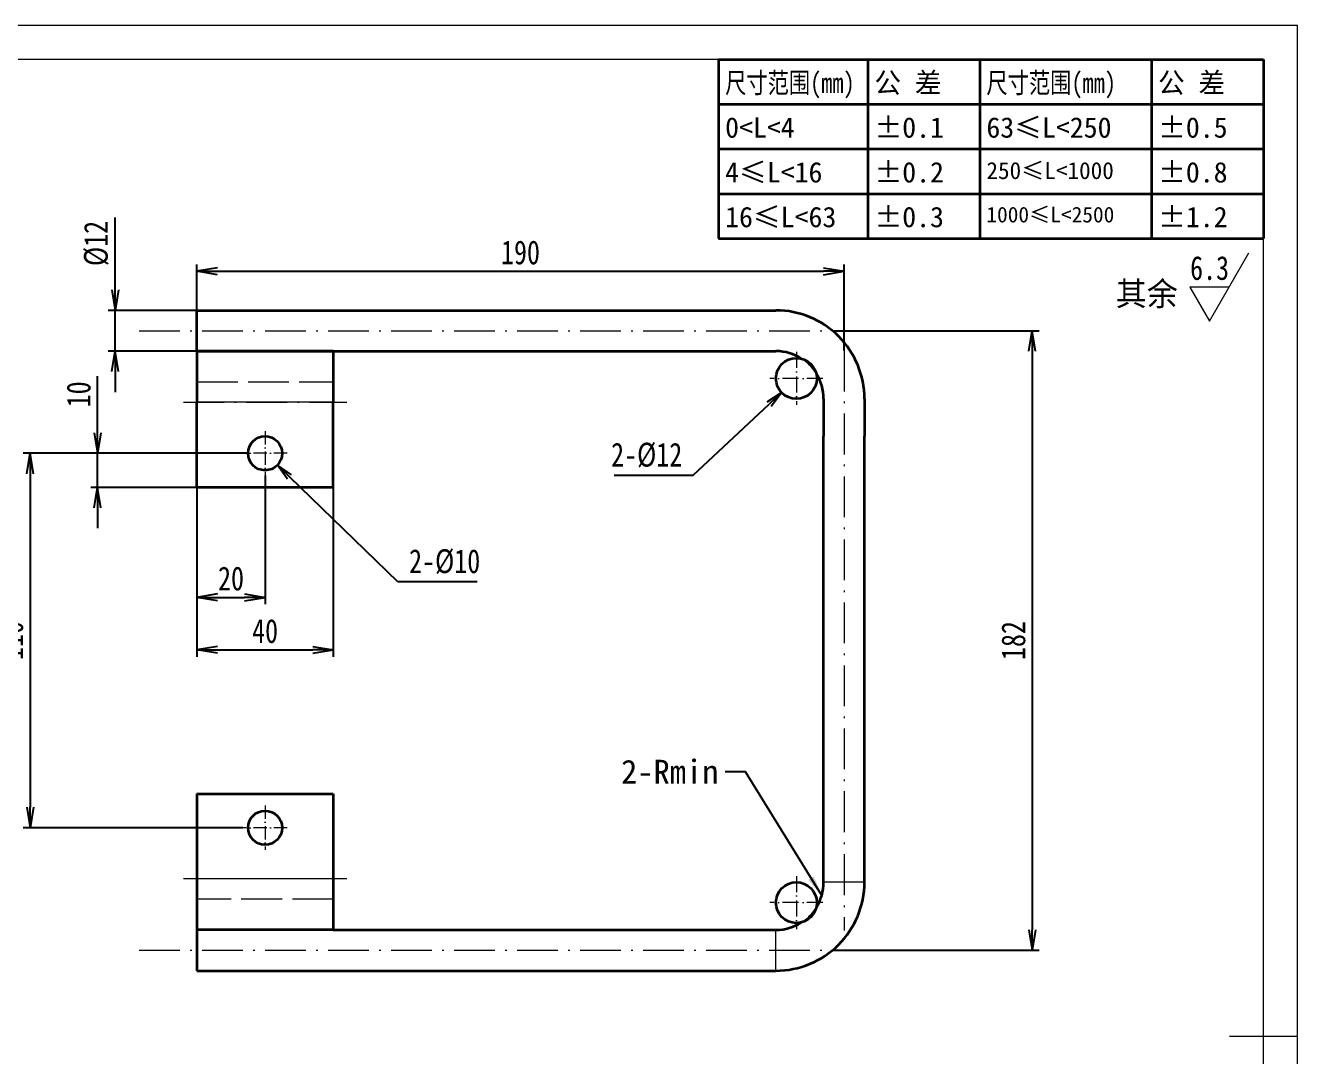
# Model space of a CAD drawing. Header units: millimetres. Extents: x -15766 to 80009, y -9701 to 15159.
# Drawn here: x -13357.4 to -12983.9, y 11425.2 to 11728.1 of the extents above; entities that cross this region are included whole.
import ezdxf
from ezdxf.enums import TextEntityAlignment as Align

# ---------------------------------------------------------------- set-up
doc = ezdxf.new("R2010")
doc.units = ezdxf.units.MM
for name, pattern in [('CENTER-HOKUTO_1', [16, 13, -1, 1, -1]), ('DASHDOT', [18.5, 12, -3, 0.5, -3]), ('DASHED', [15, 12, -3]), ('HIDDEN-HOKUTO_1', [2, 1, -1])]:
    doc.linetypes.add(name, pattern=pattern)
doc.layers.get('DEFPOINTS').update_dxf_attribs({"lineweight": 18})
for name, color, linetype, lineweight in [('AM_7', 2, 'CENTER-HOKUTO_1', 18), ('AM_HID', 1, 'HIDDEN-HOKUTO_1', 18), ('AM_VIS', 7, 'Continuous', 18), ('CDRAFT0', 7, 'Continuous', 18), ('DIM', 253, 'Continuous', 20), ('title_frame', 7, 'Continuous', 18), ('word_dim', 9, 'Continuous', 18), ('尺寸线层', 3, 'Continuous', 18), ('粗实线层', 7, 'Continuous', 35), ('粗实线层_1', 7, 'Continuous', 15)]:
    doc.layers.add(name, color=color, linetype=linetype, lineweight=lineweight)
doc.styles.add('DIM', font='', dxfattribs={"width": 0.8})
doc.styles.get('DIM').set_extended_font_data('NSimSun')
doc.dimstyles.new('1-2', dxfattribs={"dimscale": 2, "dimtxt": 3.5, "dimasz": 3, "dimexe": 1, "dimexo": 0, "dimgap": 1, "dimtad": 1, "dimdsep": 46, "dimtxsty": 'DIM', "dimblk": 'OPEN', "dimcen": 0, "dimdle": 6, "dimclrd": 256, "dimclre": 256, "dimclrt": 3, "dimazin": 2, "dimtfac": 0.707107, "dimtmove": 0, "dimatfit": 3, "dimfxl": 0, "dimfrac": 2, "dimtolj": 1, "dimarcsym": 0})
doc.dimstyles.new('1-2$3', dxfattribs={"dimscale": 2, "dimtxt": 3.5, "dimasz": 2.5, "dimexe": 1, "dimexo": 0.625, "dimgap": 1.2, "dimtad": 1, "dimtih": 1, "dimtoh": 1, "dimdsep": 46, "dimtxsty": 'DIM', "dimblk": 'OPEN', "dimcen": 0, "dimdle": 5, "dimclrd": 256, "dimclre": 256, "dimclrt": 3, "dimazin": 2, "dimtfac": 0.5, "dimtofl": 0, "dimtmove": 0, "dimatfit": 3, "dimfxl": 0, "dimtolj": 1, "dimarcsym": 0})

# ---------------------------------------------------------------- blocks, each defined once
blk = doc.blocks.new('*X37')
at = {"layer": 'CDRAFT0'}
for p, q in [((420, 297), (0, 297)), ((420, 0), (420, 297))]:
    blk.add_line(p, q, dxfattribs=at)
at = {"layer": '粗实线层_1'}
for p, q in [((415, 292), (25, 292)), ((415, 5), (415, 292)), ((420, 148.5), (410, 148.5))]:
    blk.add_line(p, q, dxfattribs=at)
blk = doc.blocks.new('自由公差_1')
at = {"layer": '粗实线层'}
for p, q in [((-80, 0), (0, 0)), ((-80, 0), (-80, -26.3)), ((-58.08, 0), (-58.08, -26.3)), ((-41.64, 0), (-41.64, -26.3)), ((-16.44, 0), (-16.44, -26.3)), ((0, 0), (0, -26.3)), ((-80, -6.58), (0, -6.58)), ((-80, -13.15), (0, -13.15)), ((-80, -19.73), (0, -19.73)), ((-80, -26.3), (0, -26.3))]:
    blk.add_line(p, q, dxfattribs=at)
at = {"layer": '尺寸线层', "linetype": 'Continuous', "attachment_point": 1, "line_spacing_factor": 0.9}
for s, insert, char_height, width in [('{\\W0.8;尺寸范围(mm)}', (-79.04, -1.92), 3, 22.6032), ('公 差', (-57.12, -1.92), 3, 22.6032), ('{\\W0.8;尺寸范围(mm)}', (-40.68, -1.92), 3, 22.6032), ('公 差', (-15.48, -1.92), 3, 22.6032), ('0<L<4', (-79.04, -8.49), 3, 22.6032), ('%%P0.1', (-57.12, -8.49), 3, 12.7119), ('63≤L<250', (-40.68, -8.49), 3, 22.6032), ('%%P0.5', (-15.48, -8.49), 3, 12.5771), ('4≤L<16', (-79.04, -15.07), 3, 22.6032), ('%%P0.2', (-57.12, -15.07), 3, 12.4769), ('250≤L<1000', (-40.68, -15.07), 2.5, 22.6032), ('%%P0.8', (-15.48, -15.07), 3, 13.0759), ('16≤L<63', (-79.04, -21.64), 3, 22.6032), ('%%P0.3', (-57.12, -21.64), 3, 12.7119), ('1000≤L<2500', (-40.68, -21.64), 2.3, 22.6032), ('%%P1.2', (-15.48, -21.64), 3, 12.8764)]:
    blk.add_mtext(s, dxfattribs=dict(at, insert=insert, char_height=char_height, width=width))
blk = doc.blocks.new('_OPEN')
at = {"color": 0, "linetype": 'ByBlock', "lineweight": -2}
for p, q in [((-1, 0.166667), (0, 0)), ((-1, -0.166667), (0, 0)), ((0, 0), (-1, 0))]:
    blk.add_line(p, q, dxfattribs=at)
blk = doc.blocks.new('*D572')
at = {"layer": 'DEFPOINTS', "color": 0, "transparency": 16777216}
for p in [(-13117.06, 11655.87), (-13307.06, 11644.39), (-13117.06, 11632.59)]:
    blk.add_point(p, dxfattribs=at)
at = {"layer": 'word_dim', "linetype": 'Continuous', "lineweight": -2, "transparency": 16777216}
for p, q in [((-13307.06, 11644.39), (-13307.06, 11657.87)), ((-13117.06, 11632.59), (-13117.06, 11657.87)), ((-13301.06, 11655.87), (-13123.06, 11655.87))]:
    blk.add_line(p, q, dxfattribs=at)
at = {"layer": 'word_dim', "lineweight": -2, "transparency": 16777216, "xscale": 6, "yscale": 6, "zscale": 6, "rotation": 180}
blk.add_blockref('_OPEN', (-13307.06, 11655.87), dxfattribs=at)
at = {"layer": 'word_dim', "lineweight": -2, "transparency": 16777216, "xscale": 6, "yscale": 6, "zscale": 6}
blk.add_blockref('_OPEN', (-13117.06, 11655.87), dxfattribs=at)
at = {"layer": 'word_dim', "color": 3, "transparency": 16777216, "insert": (-13212.06, 11661.37), "char_height": 7, "attachment_point": 5, "style": 'DIM'}
blk.add_mtext('\\A1;190', dxfattribs=at)
blk = doc.blocks.new('*D573')
at = {"layer": 'DEFPOINTS', "color": 0, "transparency": 16777216}
for p in [(-13120.06, 11638.39), (-13120.44, 11456.39), (-13061.8, 11456.39)]:
    blk.add_point(p, dxfattribs=at)
at = {"layer": 'word_dim', "linetype": 'Continuous', "lineweight": -2, "transparency": 16777216}
for p, q in [((-13120.06, 11638.39), (-13059.8, 11638.39)), ((-13061.8, 11632.39), (-13061.8, 11462.39)), ((-13120.44, 11456.39), (-13059.8, 11456.39))]:
    blk.add_line(p, q, dxfattribs=at)
at = {"layer": 'word_dim', "lineweight": -2, "transparency": 16777216, "xscale": 6, "yscale": 6, "zscale": 6}
for p, rotation in [((-13061.8, 11638.39), 90), ((-13061.8, 11456.39), 270)]:
    blk.add_blockref('_OPEN', p, dxfattribs=dict(at, rotation=rotation))
at = {"layer": 'word_dim', "color": 3, "transparency": 16777216, "insert": (-13067.3, 11547.39), "char_height": 7, "attachment_point": 5, "rotation": 90, "style": 'DIM'}
blk.add_mtext('\\A1;182', dxfattribs=at)
blk = doc.blocks.new('*D574')
at = {"layer": 'DEFPOINTS', "color": 0, "transparency": 16777216}
for p in [(-13307.06, 11592.39), (-13267.06, 11592.39), (-13267.06, 11544.64)]:
    blk.add_point(p, dxfattribs=at)
at = {"layer": 'word_dim', "linetype": 'Continuous', "lineweight": -2, "transparency": 16777216}
for p, q in [((-13307.06, 11592.39), (-13307.06, 11542.64)), ((-13267.06, 11592.39), (-13267.06, 11542.64)), ((-13301.06, 11544.64), (-13273.06, 11544.64))]:
    blk.add_line(p, q, dxfattribs=at)
at = {"layer": 'word_dim', "lineweight": -2, "transparency": 16777216, "xscale": 6, "yscale": 6, "zscale": 6, "rotation": 180}
blk.add_blockref('_OPEN', (-13307.06, 11544.64), dxfattribs=at)
at = {"layer": 'word_dim', "lineweight": -2, "transparency": 16777216, "xscale": 6, "yscale": 6, "zscale": 6}
blk.add_blockref('_OPEN', (-13267.06, 11544.64), dxfattribs=at)
at = {"layer": 'word_dim', "color": 3, "transparency": 16777216, "insert": (-13287.06, 11550.14), "char_height": 7, "attachment_point": 5, "style": 'DIM'}
blk.add_mtext('\\A1;40', dxfattribs=at)
blk = doc.blocks.new('*D575')
at = {"layer": 'DEFPOINTS', "color": 0, "transparency": 16777216}
for p in [(-13287.06, 11595.89), (-13307.06, 11592.39), (-13287.06, 11560.08)]:
    blk.add_point(p, dxfattribs=at)
at = {"layer": 'word_dim', "linetype": 'Continuous', "lineweight": -2, "transparency": 16777216}
for p, q in [((-13287.06, 11595.89), (-13287.06, 11558.08)), ((-13307.06, 11592.39), (-13307.06, 11558.08)), ((-13301.06, 11560.08), (-13293.06, 11560.08))]:
    blk.add_line(p, q, dxfattribs=at)
at = {"layer": 'word_dim', "lineweight": -2, "transparency": 16777216, "xscale": 6, "yscale": 6, "zscale": 6, "rotation": 180}
blk.add_blockref('_OPEN', (-13307.06, 11560.08), dxfattribs=at)
at = {"layer": 'word_dim', "lineweight": -2, "transparency": 16777216, "xscale": 6, "yscale": 6, "zscale": 6}
blk.add_blockref('_OPEN', (-13287.06, 11560.08), dxfattribs=at)
at = {"layer": 'word_dim', "color": 3, "transparency": 16777216, "insert": (-13297.06, 11565.58), "char_height": 7, "attachment_point": 5, "style": 'DIM'}
blk.add_mtext('\\A1;20', dxfattribs=at)
blk = doc.blocks.new('*D576')
at = {"layer": 'DEFPOINTS', "color": 0, "transparency": 16777216}
for p in [(-13336.27, 11602.39), (-13292.06, 11602.39), (-13307.06, 11592.39)]:
    blk.add_point(p, dxfattribs=at)
at = {"layer": 'word_dim', "linetype": 'Continuous', "lineweight": -2, "transparency": 16777216}
for p, q in [((-13336.27, 11608.39), (-13336.27, 11625.05)), ((-13292.06, 11602.39), (-13338.27, 11602.39)), ((-13336.27, 11592.39), (-13336.27, 11602.39)), ((-13307.06, 11592.39), (-13338.27, 11592.39)), ((-13336.27, 11586.39), (-13336.27, 11580.39))]:
    blk.add_line(p, q, dxfattribs=at)
at = {"layer": 'word_dim', "lineweight": -2, "transparency": 16777216, "xscale": 6, "yscale": 6, "zscale": 6}
for p, rotation in [((-13336.27, 11602.39), 270), ((-13336.27, 11592.39), 90)]:
    blk.add_blockref('_OPEN', p, dxfattribs=dict(at, rotation=rotation))
at = {"layer": 'word_dim', "color": 3, "transparency": 16777216, "insert": (-13341.77, 11619.72), "char_height": 7, "attachment_point": 5, "rotation": 90, "style": 'DIM'}
blk.add_mtext('\\A1;10', dxfattribs=at)
blk = doc.blocks.new('*D577')
at = {"layer": 'DEFPOINTS', "color": 0, "transparency": 16777216}
for p in [(-13293.56, 11602.39), (-13356.05, 11492.39), (-13293.56, 11492.39)]:
    blk.add_point(p, dxfattribs=at)
at = {"layer": 'word_dim', "linetype": 'Continuous', "lineweight": -2, "transparency": 16777216}
for p, q in [((-13293.56, 11602.39), (-13358.05, 11602.39)), ((-13356.05, 11596.39), (-13356.05, 11498.39)), ((-13293.56, 11492.39), (-13358.05, 11492.39))]:
    blk.add_line(p, q, dxfattribs=at)
at = {"layer": 'word_dim', "lineweight": -2, "transparency": 16777216, "xscale": 6, "yscale": 6, "zscale": 6}
for p, rotation in [((-13356.05, 11602.39), 90), ((-13356.05, 11492.39), 270)]:
    blk.add_blockref('_OPEN', p, dxfattribs=dict(at, rotation=rotation))
at = {"layer": 'word_dim', "color": 3, "transparency": 16777216, "insert": (-13361.55, 11547.39), "char_height": 7, "attachment_point": 5, "rotation": 90, "style": 'DIM'}
blk.add_mtext('\\A1;110', dxfattribs=at)
blk = doc.blocks.new('*D579')
at = {"layer": 'DEFPOINTS', "color": 0, "transparency": 16777216}
for p in [(-13290.65, 11605.87), (-13283.46, 11598.92)]:
    blk.add_point(p, dxfattribs=at)
at = {"layer": 'word_dim', "linetype": 'Continuous', "lineweight": -2, "transparency": 16777216}
for p, q in [((-13248.04, 11564.66), (-13279.87, 11595.44)), ((-13224.78, 11564.66), (-13248.04, 11564.66))]:
    blk.add_line(p, q, dxfattribs=at)
at = {"layer": 'word_dim', "lineweight": -2, "transparency": 16777216, "xscale": 5, "yscale": 5, "zscale": 5, "rotation": 135.960974275096}
blk.add_blockref('_OPEN', (-13283.46, 11598.92), dxfattribs=at)
at = {"layer": 'word_dim', "color": 3, "transparency": 16777216, "insert": (-13234.33, 11570.56), "char_height": 7, "attachment_point": 5, "style": 'DIM'}
blk.add_mtext('\\A1;2-%%c10', dxfattribs=at)
blk = doc.blocks.new('*D581')
at = {"layer": 'DEFPOINTS', "color": 0, "transparency": 16777216}
for p in [(-13126.68, 11628.5), (-13135.43, 11620.29)]:
    blk.add_point(p, dxfattribs=at)
at = {"layer": 'word_dim', "linetype": 'Continuous', "lineweight": -2, "transparency": 16777216}
for p, q in [((-13161.35, 11595.95), (-13139.07, 11616.86)), ((-13184.51, 11595.95), (-13161.35, 11595.95))]:
    blk.add_line(p, q, dxfattribs=at)
at = {"layer": 'word_dim', "lineweight": -2, "transparency": 16777216, "xscale": 5, "yscale": 5, "zscale": 5, "rotation": 43.20291857399076}
blk.add_blockref('_OPEN', (-13135.43, 11620.29), dxfattribs=at)
at = {"layer": 'word_dim', "color": 3, "transparency": 16777216, "insert": (-13175.01, 11601.85), "char_height": 7, "attachment_point": 5, "style": 'DIM'}
blk.add_mtext('\\A1;2-%%c12', dxfattribs=at)
blk = doc.blocks.new('*D582')
at = {"layer": 'DEFPOINTS', "color": 0, "transparency": 16777216}
for p in [(-13331.1, 11644.39), (-13307.06, 11644.39), (-13307.06, 11632.39)]:
    blk.add_point(p, dxfattribs=at)
at = {"layer": 'word_dim', "linetype": 'Continuous', "lineweight": -2, "transparency": 16777216}
for p, q in [((-13331.1, 11650.39), (-13331.1, 11671.69)), ((-13307.06, 11644.39), (-13333.1, 11644.39)), ((-13331.1, 11632.39), (-13331.1, 11644.39)), ((-13307.06, 11632.39), (-13333.1, 11632.39)), ((-13331.1, 11626.39), (-13331.1, 11620.39))]:
    blk.add_line(p, q, dxfattribs=at)
at = {"layer": 'word_dim', "lineweight": -2, "transparency": 16777216, "xscale": 6, "yscale": 6, "zscale": 6}
for p, rotation in [((-13331.1, 11644.39), 270), ((-13331.1, 11632.39), 90)]:
    blk.add_blockref('_OPEN', p, dxfattribs=dict(at, rotation=rotation))
at = {"layer": 'word_dim', "color": 3, "transparency": 16777216, "insert": (-13336.6, 11664.04), "char_height": 7, "attachment_point": 5, "rotation": 90, "style": 'DIM'}
blk.add_mtext('\\A1;%%c12', dxfattribs=at)

msp = doc.modelspace()

# ---------------------------------------------------------------- linework, layer by layer
at = {"color": 7, "lineweight": 13}
for p, q in [((-13267.0559, 11617.39355), (-13307.0559, 11617.39355)), ((-13267.0559, 11477.39355), (-13307.0559, 11477.39355))]:
    msp.add_line(p, q, dxfattribs=at)
at = {"color": 7, "lineweight": 13, "ltscale": 0.15}
for p, q in [((-13117.0559, 11476.39355), (-13123.0559, 11476.39355)), ((-13111.0559, 11476.39355), (-13117.0559, 11476.39355)), ((-13137.0559, 11456.39355), (-13137.0559, 11462.39355)), ((-13137.0559, 11450.39355), (-13137.0559, 11456.39355))]:
    msp.add_line(p, q, dxfattribs=at)
at = {"layer": 'AM_7', "linetype": 'DASHDOT', "lineweight": 13}
for p, q in [((-13324.0559, 11638.39355), (-13120.0559, 11638.39355)), ((-13117.0559, 11632.5935), (-13117.0559, 11462.1936)), ((-13117.0559, 11632.5935), (-13117.0559, 11462.1936)), ((-13311.05785, 11617.39355), (-13263.0559, 11617.39355)), ((-13263.0559, 11477.39355), (-13311.05785, 11477.39355)), ((-13324.0559, 11456.39355), (-13120.0559, 11456.39355))]:
    msp.add_line(p, q, dxfattribs=at)
at = {"layer": 'AM_7', "linetype": 'DASHDOT', "lineweight": 13, "ltscale": 0.390002}
for p, q in [((-13131.0559, 11632.1936), (-13131.0559, 11616.5935)), ((-13131.0559, 11478.1936), (-13131.0559, 11462.5935))]:
    msp.add_line(p, q, dxfattribs=at)
at = {"layer": 'AM_7', "linetype": 'DASHDOT', "lineweight": 13, "ltscale": 0.38999}
for p, q in [((-13123.25707, 11624.39355), (-13138.85668, 11624.39355)), ((-13123.25707, 11470.39355), (-13138.85668, 11470.39355))]:
    msp.add_line(p, q, dxfattribs=at)
at = {"layer": 'AM_7', "linetype": 'DASHDOT', "lineweight": 13, "ltscale": 0.325}
for p, q in [((-13287.0559, 11608.89355), (-13287.0559, 11595.89355)), ((-13280.5559, 11602.39355), (-13293.5559, 11602.39355)), ((-13287.0559, 11498.89355), (-13287.0559, 11485.89355)), ((-13280.5559, 11492.39355), (-13293.5559, 11492.39355))]:
    msp.add_line(p, q, dxfattribs=at)
at = {"layer": 'AM_HID', "linetype": 'DASHED', "lineweight": 13}
for p, q in [((-13307.0559, 11632.39355), (-13137.0559, 11632.39355)), ((-13307.0559, 11632.39355), (-13137.0559, 11632.39355)), ((-13307.0559, 11623.39355), (-13267.0559, 11623.39355)), ((-13267.0559, 11617.39355), (-13307.0559, 11617.39355)), ((-13123.0559, 11476.39355), (-13123.0559, 11607.39355)), ((-13123.0559, 11476.39355), (-13123.0559, 11607.39355)), ((-13267.0559, 11477.39355), (-13307.0559, 11477.39355)), ((-13267.0559, 11471.39355), (-13307.0559, 11471.39355)), ((-13307.0559, 11462.39355), (-13267.0559, 11462.39355)), ((-13307.0559, 11462.39355), (-13267.0559, 11462.39355)), ((-13307.0559, 11462.39355), (-13267.0559, 11462.39355)), ((-13307.0559, 11450.39355), (-13137.0559, 11450.39355)), ((-13307.0559, 11450.39355), (-13137.0559, 11450.39355))]:
    msp.add_line(p, q, dxfattribs=at)
at = {"layer": 'AM_HID', "linetype": 'DASHED', "lineweight": 13, "ltscale": 0.275}
msp.add_line((-13123.0559, 11618.39355), (-13123.0559, 11607.39355), dxfattribs=at)
msp.add_line((-13123.0559, 11618.39355), (-13123.0559, 11607.39355), dxfattribs=at)
at = {"layer": 'AM_HID', "linetype": 'DASHED', "lineweight": 13, "ltscale": 0.15}
for p, q in [((-13117.0559, 11476.39355), (-13123.0559, 11476.39355)), ((-13117.0559, 11476.39355), (-13123.0559, 11476.39355)), ((-13117.0559, 11476.39355), (-13123.0559, 11476.39355)), ((-13117.0559, 11476.39355), (-13123.0559, 11476.39355)), ((-13117.0559, 11476.39355), (-13123.0559, 11476.39355)), ((-13111.0559, 11476.39355), (-13117.0559, 11476.39355)), ((-13111.0559, 11476.39355), (-13117.0559, 11476.39355)), ((-13111.0559, 11476.39355), (-13117.0559, 11476.39355)), ((-13111.0559, 11476.39355), (-13117.0559, 11476.39355)), ((-13111.0559, 11476.39355), (-13117.0559, 11476.39355)), ((-13137.0559, 11456.39355), (-13137.0559, 11462.39355)), ((-13137.0559, 11456.39355), (-13137.0559, 11462.39355)), ((-13137.0559, 11456.39355), (-13137.0559, 11462.39355)), ((-13137.0559, 11456.39355), (-13137.0559, 11462.39355)), ((-13137.0559, 11456.39355), (-13137.0559, 11462.39355)), ((-13137.0559, 11450.39355), (-13137.0559, 11456.39355)), ((-13137.0559, 11450.39355), (-13137.0559, 11456.39355)), ((-13137.0559, 11450.39355), (-13137.0559, 11456.39355)), ((-13137.0559, 11450.39355), (-13137.0559, 11456.39355)), ((-13137.0559, 11450.39355), (-13137.0559, 11456.39355))]:
    msp.add_line(p, q, dxfattribs=at)
at = {"layer": 'AM_HID', "linetype": 'DASHED', "lineweight": 13}
for centre, start, end in [((-13137.0559, 11618.39355), 0, 90.000003), ((-13137.0559, 11618.39355), 0, 90.000003), ((-13137.0559, 11618.39355), 32.549318, 57.450716), ((-13137.0559, 11476.39355), 302.54688, 0), ((-13137.0559, 11476.39355), 302.547871, 0), ((-13137.0559, 11476.39355), 302.548868, 327.450795)]:
    msp.add_arc(centre, 14, start, end, dxfattribs=at)
at = {"layer": 'AM_VIS', "lineweight": 35}
for p, q in [((-13307.0559, 11644.39355), (-13137.0559, 11644.39355)), ((-13307.0559, 11644.39355), (-13137.0559, 11644.39355)), ((-13307.0559, 11644.39355), (-13137.0559, 11644.39355)), ((-13267.0559, 11632.39355), (-13307.0559, 11632.39355)), ((-13307.0559, 11632.39355), (-13137.0559, 11632.39355)), ((-13307.0559, 11592.39355), (-13307.0559, 11617.39355)), ((-13267.0559, 11592.39355), (-13267.0559, 11617.39355)), ((-13123.0559, 11476.39355), (-13123.0559, 11607.39355)), ((-13111.0559, 11476.39355), (-13111.0559, 11607.39355)), ((-13111.0559, 11476.39355), (-13111.0559, 11607.39355)), ((-13111.0559, 11476.39355), (-13111.0559, 11607.39355)), ((-13267.0559, 11592.39355), (-13307.0559, 11592.39355)), ((-13307.0559, 11502.39355), (-13267.0559, 11502.39355)), ((-13307.0559, 11502.39355), (-13307.0559, 11477.39355)), ((-13267.0559, 11502.39355), (-13267.0559, 11477.39355)), ((-13267.0559, 11462.39355), (-13307.0559, 11462.39355)), ((-13267.0559, 11462.39355), (-13137.0559, 11462.39355)), ((-13267.0559, 11462.39355), (-13137.0559, 11462.39355)), ((-13267.0559, 11462.39355), (-13137.0559, 11462.39355)), ((-13307.0559, 11450.39355), (-13137.0559, 11450.39355))]:
    msp.add_line(p, q, dxfattribs=at)
at = {"layer": 'AM_VIS', "lineweight": 35, "ltscale": 0.3}
msp.add_line((-13307.0559, 11632.39355), (-13307.0559, 11644.39355), dxfattribs=at)
at = {"layer": 'AM_VIS', "lineweight": 35, "ltscale": 0.375}
for p, q in [((-13307.0559, 11632.39355), (-13307.0559, 11617.39355)), ((-13267.0559, 11632.39355), (-13267.0559, 11617.39355)), ((-13307.0559, 11477.39355), (-13307.0559, 11462.39355)), ((-13267.0559, 11477.39355), (-13267.0559, 11462.39355))]:
    msp.add_line(p, q, dxfattribs=at)
at = {"layer": 'AM_VIS', "lineweight": 35, "ltscale": 0.275}
for p, q in [((-13123.0559, 11618.39355), (-13123.0559, 11607.39355)), ((-13111.0559, 11618.39355), (-13111.0559, 11607.39355)), ((-13111.0559, 11618.39355), (-13111.0559, 11607.39355)), ((-13111.0559, 11618.39355), (-13111.0559, 11607.39355))]:
    msp.add_line(p, q, dxfattribs=at)
at = {"layer": 'AM_VIS', "lineweight": 35, "ltscale": 0.15}
for p, q in [((-13307.0559, 11462.39355), (-13307.0559, 11456.39355)), ((-13307.0559, 11456.39355), (-13307.0559, 11450.39355))]:
    msp.add_line(p, q, dxfattribs=at)
at = {"layer": 'AM_VIS', "lineweight": 35}
for centre, radius in [((-13131.0559, 11624.39355), 6), ((-13287.0559, 11602.39355), 5), ((-13287.0559, 11492.39355), 5), ((-13131.0559, 11470.39355), 6)]:
    msp.add_circle(centre, radius, dxfattribs=at)
for centre, radius, start, end in [((-13137.0559, 11618.39355), 26, 0, 90.000003), ((-13137.0559, 11618.39355), 26, 0, 90.000003), ((-13137.0559, 11618.39355), 26, 0, 90.000003), ((-13137.0559, 11618.39355), 14, 57.450716, 90.000003), ((-13137.0559, 11618.39355), 14, 0, 32.549318), ((-13137.0559, 11476.39355), 26, 269.999997, 0), ((-13137.0559, 11476.39355), 26, 269.999997, 0), ((-13137.0559, 11476.39355), 26, 269.999997, 0), ((-13137.0559, 11476.39355), 14, 327.450795, 0), ((-13137.0559, 11476.39355), 14, 269.999997, 302.548868), ((-13137.0559, 11476.39355), 14, 269.999997, 302.547871), ((-13137.0559, 11476.39355), 14, 269.999997, 302.54688)]:
    msp.add_arc(centre, radius, start, end, dxfattribs=at)
at = {"layer": 'DIM'}
for p, q in [((-13009.78392, 11641.24925), (-12998.23692, 11661.24925)), ((-13004.01042, 11651.24925), (-13015.55743, 11651.24925)), ((-13015.55743, 11651.24925), (-13009.78392, 11641.24925))]:
    msp.add_line(p, q, dxfattribs=at)

# ---------------------------------------------------------------- block references
at = {"layer": 'title_frame', "xscale": 2, "yscale": 2, "zscale": 2}
for name, p in [('*X37', (-13823.89416, 11134.10436)), ('自由公差_1', (-12993.89416, 11718.10436))]:
    msp.add_blockref(name, p, dxfattribs=at)

# ---------------------------------------------------------------- texts
at = {"layer": 'DIM', "color": 2, "style": 'DIM', "width": 0.8}
msp.add_attdef('6.3', text='0.0', height=7, dxfattribs=at).set_placement((-13004.01042, 11651.24925), align=Align.BOTTOM_RIGHT)
at = {"layer": 'word_dim', "linetype": 'Continuous', "insert": (-13037.26385, 11652.78097), "char_height": 7, "width": 21.7212079, "attachment_point": 1}
msp.add_mtext('{\\C3;其余}', dxfattribs=at)
at = {"layer": 'word_dim', "color": 3, "insert": (-13153.94833, 11505.36019), "char_height": 7, "attachment_point": 9}
msp.add_mtext('\\A1;2-Rmin', dxfattribs=at)

# ---------------------------------------------------------------- dimensions: what is measured, and where the dimension line sits
at = {"layer": 'word_dim', "color": 3}
dim = msp.add_linear_dim(base=(-13331.09954, 11644.39355), p1=(-13307.0559, 11632.39355), p2=(-13307.0559, 11644.39355), angle=90, dimstyle='1-2', override={"dimpost": '%%c<>'}, dxfattribs=at)
dim.commit()
dim.dimension.update_dxf_attribs({"geometry": '*D582', "text_midpoint": (-13336.59954, 11664.04021)})
for base, p1, p2, picture, middle in [((-13117.0559, 11655.87128), (-13307.0559, 11644.39355), (-13117.0559, 11632.5935), '*D572', (-13212.0559, 11661.37128)), ((-13287.0559, 11560.08104), (-13307.0559, 11592.39355), (-13287.0559, 11595.89355), '*D575', (-13297.0559, 11565.58104)), ((-13267.0559, 11544.63898), (-13307.0559, 11592.39355), (-13267.0559, 11592.39355), '*D574', (-13287.0559, 11550.13898))]:
    dim = msp.add_linear_dim(base=base, p1=p1, p2=p2, dimstyle='1-2', dxfattribs=at)
    dim.commit()
    dim.dimension.update_dxf_attribs({"geometry": picture, "text_midpoint": middle})
for base, p1, p2, picture, middle in [((-13061.79979, 11456.39355), (-13120.0559, 11638.39355), (-13120.44265, 11456.39355), '*D573', (-13067.29979, 11547.39355)), ((-13336.26863, 11602.39355), (-13307.0559, 11592.39355), (-13292.0559, 11602.39355), '*D576', (-13341.76863, 11619.72244)), ((-13356.05341, 11492.39355), (-13293.5559, 11602.39355), (-13293.5559, 11492.39355), '*D577', (-13361.55341, 11547.39355))]:
    dim = msp.add_linear_dim(base=base, p1=p1, p2=p2, angle=90, dimstyle='1-2', dxfattribs=at)
    dim.commit()
    dim.dimension.update_dxf_attribs({"geometry": picture, "text_midpoint": middle})
for p1, p2, picture, middle in [((-13126.6823, 11628.50105), (-13135.4295, 11620.28604), '*D581', (-13175.00836, 11595.94654)), ((-13290.65023, 11605.86929), (-13283.46157, 11598.91781), '*D579', (-13234.32777, 11564.6623))]:
    dim = msp.add_diameter_dim_2p(p1=p1, p2=p2, dimstyle='1-2$3', override={"dimpost": '2-%%c<>'}, dxfattribs=at)
    dim.commit()
    dim.dimension.update_dxf_attribs({"geometry": picture, "text_midpoint": middle, "dimtype": 163})

# ---------------------------------------------------------------- leaders
at = {"layer": 'word_dim', "color": 3, "annotation_type": 0, "has_hookline": 1, "hookline_direction": 1, "text_width": 35}
msp.add_leader([(-13123.61689, 11472.47017), (-13145.94833, 11508.86019), (-13151.94833, 11508.86019)], dimstyle='1-2', override={"dimgap": 1, "dimtad": 0}, dxfattribs=at)

doc.saveas('drawing.dxf')
